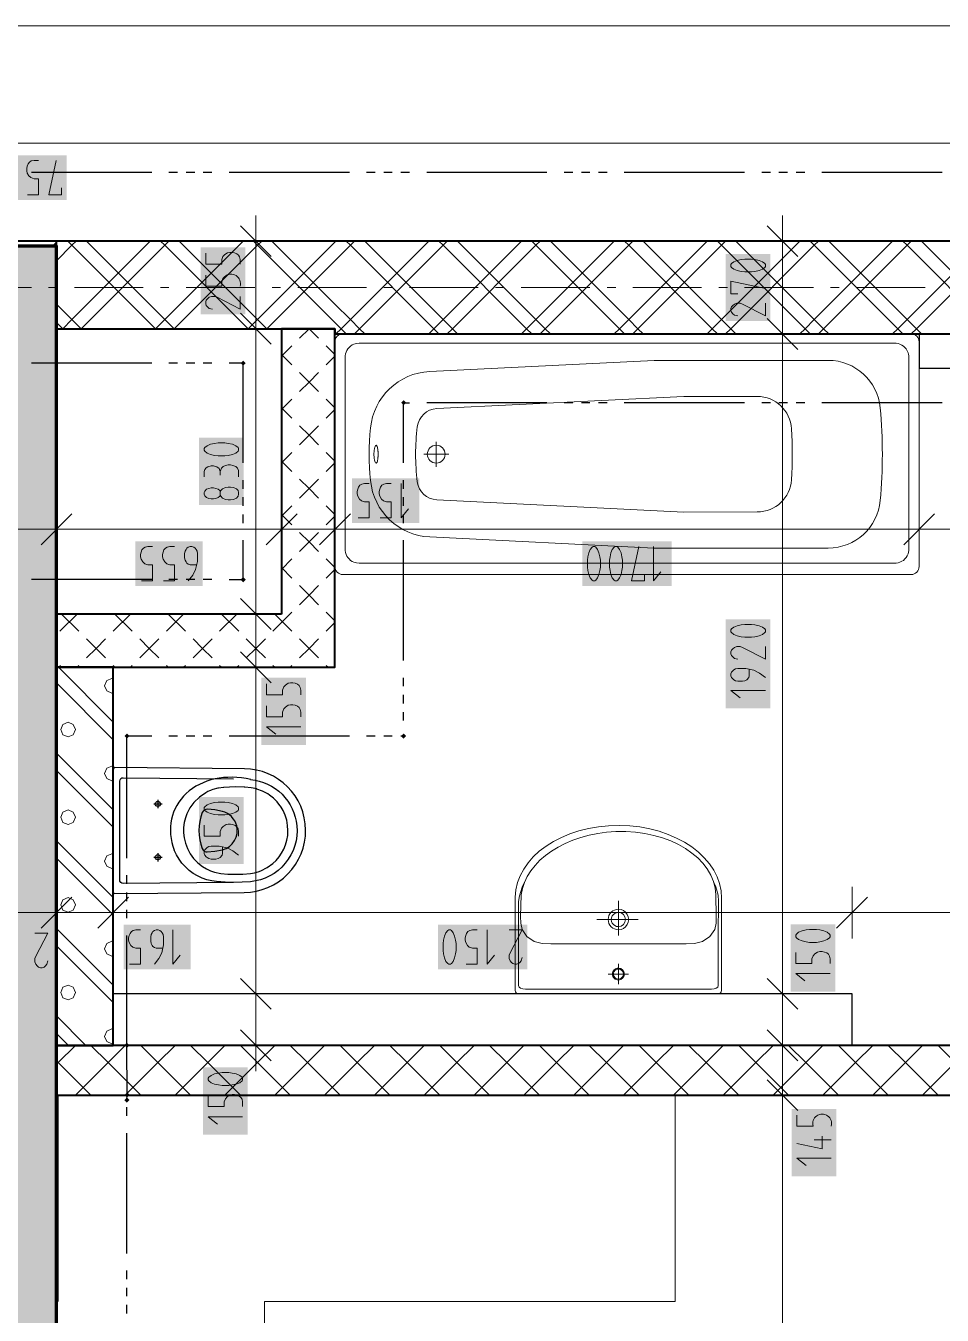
# Model space of a CAD drawing. Header units: millimetres. Extents: x 0 to 594, y 0 to 420.
# Drawn here: x 227.29 to 254.25, y 212.1 to 250.03 of the extents above; entities that cross this region are included whole.
import ezdxf

# ---------------------------------------------------------------- set-up
doc = ezdxf.new("R2010")
doc.units = ezdxf.units.MM
doc.header["$LTSCALE"] = 8
for name, color, linetype in [('PDF_Instalacni prizdivka do 1m', 7, 'Continuous'), ('PDF_Instalacni prizdivky', 7, 'Continuous'), ('PDF_Koty delkove', 7, 'Continuous'), ('PDF_Kuchyne', 7, 'Continuous'), ('PDF_Osy hlavni', 7, 'Continuous'), ('PDF_Pozarni useky', 7, 'Continuous'), ('PDF_Pricky CP', 7, 'Continuous'), ('PDF_Pricky zdene', 7, 'Continuous'), ('PDF_Sanita', 7, 'Continuous'), ('PDF_Steny akusticke', 7, 'Continuous'), ('PDF_Steny obvodove nosne', 7, 'Continuous')]:
    doc.layers.add(name, color=color, linetype=linetype)

msp = doc.modelspace()

# ---------------------------------------------------------------- hatches: boundary and pattern name
at = {"layer": 'PDF_Steny obvodove nosne', "true_color": 0xc0c0c0, "transparency": 33554559}
msp.add_hatch(color=9, dxfattribs=at).paths.add_polyline_path([(228.196, 156.346), (228.196, 243.542), (226.174, 243.542), (226.174, 156.144), (228.196, 156.144)])

# ---------------------------------------------------------------- linework, layer by layer
at = {"layer": 'PDF_Instalacni prizdivka do 1m', "lineweight": 25}
for points in [[(262.771, 240.964), (253.571, 240.964), (253.571, 239.953), (262.771, 239.953)], [(229.864, 220.037), (251.6, 220.037), (251.6, 221.553), (229.864, 221.553)]]:
    msp.add_lwpolyline(points, close=True, dxfattribs=at)
at = {"layer": 'PDF_Instalacni prizdivky', "lineweight": 40}
msp.add_lwpolyline([(228.196, 231.158), (228.196, 220.037), (229.864, 220.037), (229.864, 231.158)], close=True, dxfattribs=at)
at = {"layer": 'PDF_Instalacni prizdivky', "lineweight": 9}
for points in [[(229.864, 229.545), (228.252, 231.158)], [(229.864, 229.029), (228.196, 230.697)], [(229.864, 230.815), (229.826, 230.831), (229.673, 230.767), (229.61, 230.614), (229.673, 230.461), (229.826, 230.398), (229.864, 230.413)], [(229.864, 226.967), (228.196, 228.635)], [(229.864, 226.451), (228.196, 228.119)], [(229.864, 228.237), (229.826, 228.253), (229.673, 228.189), (229.61, 228.036), (229.673, 227.883), (229.826, 227.82), (229.864, 227.835)], [(229.864, 224.389), (228.196, 226.057)], [(229.864, 223.873), (228.196, 225.542)], [(229.864, 225.659), (229.826, 225.675), (229.673, 225.611), (229.61, 225.458), (229.673, 225.305), (229.826, 225.242), (229.864, 225.257)], [(229.864, 221.811), (228.196, 223.479)], [(229.826, 223.097), (229.673, 223.033), (229.61, 222.88)], [(229.864, 223.081), (229.826, 223.097)], [(229.864, 221.295), (228.196, 222.964)], [(229.61, 222.88), (229.673, 222.727), (229.826, 222.664), (229.864, 222.68)], [(229.061, 220.037), (228.196, 220.901)], [(228.545, 220.037), (228.196, 220.386)], [(229.864, 220.503), (229.826, 220.519), (229.673, 220.455), (229.61, 220.302), (229.673, 220.149), (229.826, 220.086), (229.864, 220.102)]]:
    msp.add_lwpolyline(points, dxfattribs=at)
for points in [[(228.537, 229.542), (228.384, 229.478), (228.321, 229.325), (228.384, 229.172), (228.537, 229.109), (228.691, 229.172), (228.754, 229.325), (228.691, 229.478)], [(228.537, 226.964), (228.384, 226.9), (228.321, 226.747), (228.384, 226.594), (228.537, 226.531), (228.691, 226.594), (228.754, 226.747), (228.691, 226.9)], [(228.537, 224.386), (228.384, 224.322), (228.321, 224.169), (228.384, 224.016), (228.537, 223.953), (228.691, 224.016), (228.754, 224.169), (228.691, 224.322)], [(228.537, 221.808), (228.384, 221.744), (228.321, 221.591), (228.384, 221.438), (228.537, 221.375), (228.691, 221.438), (228.754, 221.591), (228.691, 221.744)]]:
    msp.add_lwpolyline(points, close=True, dxfattribs=at)
at = {"layer": 'PDF_Koty delkove', "lineweight": 18}
for points in [[(511.924, 250.029), (492.486, 250.029), (472.901, 250.029), (471.435, 250.029), (163.798, 250.029)], [(419.32, 246.575), (408.047, 246.575), (400.263, 246.575), (392.883, 246.575), (316.251, 246.575), (308.871, 246.575), (297.902, 246.575), (295.324, 246.575), (286.428, 246.575), (283.85, 246.575), (272.881, 246.575), (265.501, 246.575), (188.87, 246.575)], [(227.347, 245.058), (227.671, 245.058), (227.671, 245.53), (227.535, 245.53), (227.442, 245.564), (227.387, 245.615), (227.334, 245.698), (227.32, 245.765), (227.32, 245.833), (227.334, 245.901), (227.361, 245.967), (227.401, 246.018), (227.454, 246.052), (227.535, 246.069), (227.671, 246.069)], [(228.346, 245.26), (228.346, 245.058), (227.968, 245.058), (228.184, 246.069)], [(234.061, 243.694), (234.061, 244.452)], [(249.553, 243.694), (249.553, 244.452)], [(234.516, 243.239), (233.606, 244.149)], [(250.008, 243.239), (249.098, 244.149)], [(234.819, 243.694), (234.061, 243.694), (233.303, 243.694)], [(234.061, 220.037), (234.061, 221.553), (234.061, 231.158), (234.061, 232.725), (234.061, 241.116), (234.061, 243.694)], [(250.311, 243.694), (249.553, 243.694), (248.795, 243.694)], [(249.553, 138.505), (249.553, 146.395), (249.553, 154.678), (249.553, 158.52), (249.553, 161.539), (249.553, 163.13), (249.553, 218.571), (249.553, 220.037), (249.553, 221.553), (249.553, 240.964), (249.553, 243.694)], [(232.588, 243.338), (232.588, 243.014), (233.059, 243.014), (233.059, 243.149), (233.093, 243.243), (233.144, 243.297), (233.228, 243.351), (233.295, 243.364), (233.362, 243.364), (233.43, 243.351), (233.497, 243.324), (233.547, 243.283), (233.582, 243.23), (233.599, 243.149), (233.599, 243.014)], [(248.642, 243.166), (248.44, 243.166), (248.34, 243.152), (248.222, 243.126), (248.121, 243.085), (248.053, 243.032), (248.037, 243.004), (248.037, 242.951), (248.053, 242.923), (248.121, 242.87), (248.222, 242.829), (248.34, 242.802), (248.44, 242.788), (248.642, 242.788), (248.743, 242.802), (248.862, 242.829), (248.963, 242.87), (249.031, 242.923), (249.048, 242.951), (249.048, 243.004), (249.031, 243.032), (248.963, 243.085), (248.862, 243.126)], [(248.862, 243.126), (248.743, 243.152), (248.642, 243.166)], [(248.238, 242.14), (248.037, 242.14), (248.037, 242.518), (249.048, 242.303)], [(233.599, 242.068), (233.599, 241.69), (232.925, 242.041), (232.857, 242.068), (232.756, 242.068), (232.689, 242.041), (232.639, 242.001), (232.604, 241.96), (232.588, 241.906), (232.588, 241.853), (232.604, 241.798), (232.639, 241.758), (232.689, 241.717), (232.789, 241.69)], [(249.048, 241.87), (249.048, 241.492), (248.373, 241.843), (248.306, 241.87), (248.205, 241.87), (248.138, 241.843), (248.087, 241.803), (248.053, 241.762), (248.037, 241.708), (248.037, 241.655), (248.053, 241.6), (248.087, 241.56), (248.138, 241.519), (248.238, 241.492)], [(234.516, 240.661), (233.606, 241.571)], [(250.008, 240.509), (249.098, 241.419)], [(234.819, 241.116), (234.061, 241.116), (233.303, 241.116)], [(250.311, 240.964), (249.553, 240.964), (248.795, 240.964)], [(232.544, 236.759), (232.544, 236.921), (232.561, 236.975), (232.595, 237.028), (232.645, 237.056), (232.746, 237.083), (232.813, 237.083), (232.914, 237.056), (232.982, 237.002), (233.015, 236.921), (233.015, 236.813)], [(233.521, 237.015), (233.47, 237.069), (233.387, 237.096), (233.319, 237.109), (233.251, 237.109), (233.167, 237.096), (233.1, 237.069), (233.05, 237.015), (233.015, 236.921)], [(233.555, 236.759), (233.555, 236.947), (233.521, 237.015)], [(233.015, 236.218), (232.998, 236.192), (232.948, 236.151), (232.881, 236.124), (232.813, 236.111), (232.746, 236.111), (232.679, 236.124), (232.611, 236.151), (232.561, 236.205), (232.544, 236.246), (232.544, 236.299), (232.561, 236.34), (232.611, 236.394), (232.679, 236.421), (232.746, 236.435), (232.813, 236.435), (232.881, 236.421), (232.948, 236.394), (232.998, 236.354), (233.015, 236.327)], [(233.251, 236.461), (233.167, 236.448), (233.083, 236.408), (233.033, 236.354), (233.015, 236.327), (233.015, 236.218), (233.033, 236.192), (233.083, 236.137), (233.167, 236.097), (233.251, 236.083), (233.319, 236.083), (233.403, 236.097), (233.488, 236.137), (233.538, 236.192), (233.555, 236.246), (233.555, 236.299), (233.538, 236.354), (233.488, 236.408), (233.403, 236.448), (233.319, 236.461)], [(233.319, 236.461), (233.251, 236.461)], [(237.069, 235.552), (237.393, 235.552), (237.393, 236.023), (237.258, 236.023), (237.164, 236.058), (237.109, 236.108), (237.056, 236.192), (237.042, 236.259), (237.042, 236.327), (237.056, 236.394), (237.083, 236.461), (237.123, 236.512), (237.177, 236.546), (237.258, 236.563), (237.393, 236.563)], [(237.717, 235.552), (238.041, 235.552), (238.041, 236.023), (237.906, 236.023), (237.812, 236.058), (237.757, 236.108), (237.704, 236.192), (237.69, 236.259), (237.69, 236.327), (237.704, 236.394), (237.731, 236.461), (237.771, 236.512), (237.825, 236.546)], [(237.825, 236.546), (237.906, 236.563), (238.041, 236.563)], [(238.338, 236.563), (238.338, 235.552), (238.554, 235.821)], [(228.196, 235.976), (228.196, 235.217), (228.196, 234.459)], [(234.818, 235.976), (234.818, 235.217), (234.818, 234.459)], [(236.385, 235.976), (236.385, 235.217), (236.385, 234.459)], [(253.571, 235.976), (253.571, 235.217), (253.571, 234.459)], [(228.651, 235.672), (227.741, 234.763)], [(235.273, 235.672), (234.363, 234.763)], [(236.84, 235.672), (235.93, 234.763)], [(254.026, 235.672), (253.117, 234.763)], [(253.571, 235.217), (236.385, 235.217), (234.818, 235.217), (228.196, 235.217), (226.174, 235.217), (219.552, 235.217), (217.985, 235.217), (200.799, 235.217), (191.599, 235.217), (190.487, 235.217), (175.929, 235.217), (174.817, 235.217), (164.556, 235.217), (163.798, 235.217)], [(289.815, 235.217), (287.361, 235.217), (285.941, 235.217), (283.85, 235.217), (282.126, 235.217), (279.553, 235.217), (278.441, 235.217), (276.145, 235.217), (274.744, 235.217), (272.856, 235.217), (267.275, 235.217), (263.883, 235.217), (262.771, 235.217), (253.571, 235.217)], [(230.697, 233.701), (231.021, 233.701), (231.021, 234.172), (230.885, 234.172), (230.791, 234.206), (230.737, 234.257), (230.684, 234.341), (230.67, 234.408), (230.67, 234.475), (230.684, 234.543), (230.71, 234.61), (230.751, 234.66), (230.804, 234.695), (230.885, 234.712), (231.021, 234.712)], [(231.345, 233.701), (231.669, 233.701), (231.669, 234.172), (231.533, 234.172), (231.439, 234.206), (231.385, 234.257), (231.332, 234.341), (231.318, 234.408), (231.318, 234.475), (231.332, 234.543), (231.358, 234.61), (231.399, 234.66), (231.452, 234.695)], [(231.452, 234.695), (231.533, 234.712), (231.669, 234.712)], [(232.317, 234.172), (232.128, 234.172), (232.074, 234.189), (232.033, 234.223), (232.006, 234.257), (231.98, 234.307), (231.966, 234.374), (231.966, 234.509), (231.98, 234.577), (232.006, 234.627), (232.033, 234.66), (232.074, 234.695), (232.128, 234.712), (232.181, 234.712), (232.236, 234.695), (232.276, 234.66), (232.303, 234.627), (232.331, 234.577), (232.344, 234.509), (232.344, 234.273), (232.29, 234.038), (232.209, 233.869), (232.074, 233.701)], [(244.843, 234.104), (244.843, 234.307), (244.829, 234.408), (244.802, 234.526), (244.761, 234.627), (244.708, 234.695), (244.68, 234.712), (244.627, 234.712), (244.599, 234.695), (244.546, 234.627), (244.505, 234.526), (244.479, 234.408), (244.465, 234.307)], [(245.491, 233.902), (245.491, 233.701), (245.113, 233.701), (245.328, 234.712)], [(245.761, 234.712), (245.761, 233.701), (245.977, 233.97)], [(244.465, 234.307), (244.465, 234.104), (244.479, 234.004), (244.505, 233.886), (244.546, 233.785), (244.599, 233.717), (244.627, 233.701), (244.68, 233.701), (244.708, 233.717), (244.761, 233.785), (244.802, 233.886), (244.829, 234.004), (244.843, 234.104)], [(234.516, 232.27), (233.606, 233.18)], [(234.819, 232.725), (234.061, 232.725), (233.303, 232.725)], [(248.642, 232.42), (248.44, 232.42), (248.34, 232.406), (248.222, 232.38), (248.121, 232.339), (248.053, 232.286), (248.037, 232.258), (248.037, 232.205), (248.053, 232.177), (248.121, 232.124), (248.222, 232.083), (248.34, 232.056), (248.44, 232.042)], [(248.44, 232.042), (248.642, 232.042), (248.743, 232.056), (248.862, 232.083), (248.963, 232.124), (249.031, 232.177), (249.048, 232.205), (249.048, 232.258), (249.031, 232.286), (248.963, 232.339), (248.862, 232.38), (248.743, 232.406), (248.642, 232.42)], [(249.048, 231.772), (249.048, 231.394), (248.373, 231.745), (248.306, 231.772), (248.205, 231.772), (248.138, 231.745), (248.087, 231.705), (248.053, 231.664), (248.037, 231.61), (248.037, 231.557), (248.053, 231.502), (248.087, 231.462), (248.138, 231.421), (248.238, 231.394)], [(234.516, 230.703), (233.606, 231.613)], [(234.819, 231.158), (234.061, 231.158), (233.303, 231.158)], [(249.048, 230.854), (248.879, 230.989), (248.71, 231.07), (248.474, 231.124), (248.238, 231.124), (248.171, 231.11), (248.121, 231.083), (248.087, 231.057), (248.053, 231.016), (248.037, 230.962), (248.037, 230.908), (248.053, 230.854), (248.087, 230.814), (248.121, 230.787), (248.171, 230.759), (248.238, 230.746), (248.373, 230.746), (248.44, 230.759), (248.508, 230.787), (248.558, 230.854), (248.576, 230.908), (248.576, 231.097)], [(234.375, 230.676), (234.375, 230.352), (234.846, 230.352), (234.846, 230.487), (234.881, 230.581), (234.931, 230.636), (235.015, 230.689), (235.082, 230.703), (235.15, 230.703), (235.218, 230.689), (235.284, 230.662), (235.335, 230.622), (235.369, 230.568), (235.386, 230.487), (235.386, 230.352)], [(249.048, 230.476), (248.037, 230.476), (248.306, 230.26)], [(234.375, 230.028), (234.375, 229.704), (234.846, 229.704), (234.846, 229.839), (234.881, 229.933), (234.931, 229.988), (235.015, 230.041), (235.082, 230.055), (235.15, 230.055), (235.218, 230.041), (235.284, 230.014), (235.335, 229.974), (235.369, 229.92), (235.386, 229.839), (235.386, 229.704)], [(235.386, 229.407), (234.375, 229.407), (234.644, 229.191)], [(232.561, 227.058), (232.544, 227.031), (232.544, 226.977), (232.561, 226.95), (232.628, 226.896), (232.729, 226.856), (232.848, 226.828), (232.948, 226.815), (233.15, 226.815), (233.251, 226.828), (233.369, 226.856), (233.47, 226.896), (233.538, 226.95), (233.555, 226.977), (233.555, 227.031), (233.538, 227.058), (233.47, 227.112), (233.369, 227.152), (233.251, 227.179), (233.15, 227.193)], [(233.15, 227.193), (232.948, 227.193), (232.848, 227.179), (232.729, 227.152), (232.628, 227.112), (232.561, 227.058)], [(232.544, 226.518), (232.544, 226.194), (233.015, 226.194), (233.015, 226.329), (233.05, 226.423), (233.1, 226.478), (233.184, 226.531), (233.251, 226.545), (233.319, 226.545), (233.387, 226.531), (233.453, 226.504), (233.504, 226.464), (233.538, 226.41), (233.555, 226.329), (233.555, 226.194)], [(233.555, 225.627), (233.387, 225.762), (233.218, 225.843), (232.982, 225.897), (232.746, 225.897), (232.679, 225.883), (232.628, 225.856), (232.595, 225.83), (232.561, 225.789), (232.544, 225.735), (232.544, 225.681), (232.561, 225.627), (232.595, 225.586), (232.628, 225.56), (232.679, 225.532), (232.746, 225.518), (232.881, 225.518), (232.948, 225.532), (233.015, 225.56), (233.066, 225.627), (233.083, 225.681), (233.083, 225.87)], [(228.196, 224.698), (228.196, 223.94), (228.196, 223.182)], [(229.864, 224.698), (229.864, 223.94), (229.864, 223.182)], [(251.6, 224.698), (251.6, 223.94), (251.6, 223.182)], [(228.651, 224.395), (227.741, 223.485)], [(230.319, 224.395), (229.41, 223.485)], [(252.055, 224.395), (251.145, 223.485)], [(263.883, 223.94), (262.771, 223.94), (251.6, 223.94), (229.864, 223.94), (228.196, 223.94), (226.124, 223.94), (224.607, 223.94), (203.276, 223.94), (191.599, 223.94), (190.487, 223.94)], [(230.346, 222.423), (230.67, 222.423), (230.67, 222.894), (230.535, 222.894), (230.441, 222.929), (230.386, 222.979), (230.333, 223.063), (230.319, 223.13), (230.319, 223.198), (230.333, 223.265), (230.36, 223.332), (230.4, 223.383), (230.454, 223.417), (230.535, 223.434), (230.67, 223.434)], [(231.318, 222.894), (231.129, 222.894), (231.075, 222.912), (231.034, 222.945), (231.008, 222.979), (230.981, 223.029), (230.967, 223.097), (230.967, 223.231), (230.981, 223.299), (231.008, 223.349), (231.034, 223.383), (231.075, 223.417), (231.129, 223.434), (231.183, 223.434), (231.237, 223.417), (231.277, 223.383), (231.304, 223.349), (231.332, 223.299), (231.345, 223.231), (231.345, 222.996), (231.291, 222.76), (231.21, 222.591), (231.075, 222.423)], [(231.615, 223.434), (231.615, 222.423), (231.831, 222.692)], [(239.571, 223.029), (239.571, 222.827), (239.585, 222.727), (239.611, 222.608), (239.652, 222.507), (239.705, 222.44), (239.733, 222.423), (239.786, 222.423), (239.814, 222.44), (239.867, 222.507), (239.908, 222.608), (239.935, 222.727), (239.949, 222.827), (239.949, 223.029), (239.935, 223.13), (239.908, 223.248), (239.867, 223.349), (239.814, 223.417), (239.786, 223.434), (239.733, 223.434)], [(239.733, 223.434), (239.705, 223.417), (239.652, 223.349), (239.611, 223.248), (239.585, 223.13), (239.571, 223.029)], [(240.246, 222.423), (240.57, 222.423), (240.57, 222.894), (240.434, 222.894), (240.34, 222.929), (240.286, 222.979), (240.233, 223.063), (240.219, 223.13), (240.219, 223.198), (240.233, 223.265), (240.259, 223.332), (240.3, 223.383), (240.353, 223.417), (240.434, 223.434), (240.57, 223.434)], [(240.867, 223.434), (240.867, 222.423), (241.082, 222.692)], [(241.515, 223.434), (241.893, 223.434), (241.542, 222.76), (241.515, 222.692), (241.515, 222.591), (241.542, 222.524), (241.582, 222.474), (241.623, 222.44), (241.677, 222.423), (241.731, 222.423), (241.785, 222.44), (241.825, 222.474), (241.866, 222.524), (241.893, 222.625)], [(250.55, 223.444), (250.348, 223.444), (250.248, 223.431), (250.129, 223.404), (250.028, 223.363), (249.961, 223.31), (249.944, 223.282), (249.944, 223.229), (249.961, 223.201), (250.028, 223.148), (250.129, 223.107), (250.248, 223.08), (250.348, 223.066), (250.55, 223.066), (250.651, 223.08), (250.769, 223.107), (250.87, 223.148), (250.938, 223.201), (250.955, 223.229), (250.955, 223.282), (250.938, 223.31), (250.87, 223.363), (250.769, 223.404)], [(250.769, 223.404), (250.651, 223.431), (250.55, 223.444)], [(227.561, 223.333), (227.94, 223.333), (227.588, 222.658), (227.561, 222.591), (227.561, 222.49), (227.588, 222.423), (227.629, 222.372), (227.669, 222.338)], [(249.944, 222.77), (249.944, 222.445), (250.415, 222.445), (250.415, 222.581), (250.45, 222.675), (250.5, 222.729), (250.584, 222.782), (250.651, 222.796), (250.719, 222.796), (250.787, 222.782), (250.853, 222.756), (250.904, 222.715), (250.938, 222.662), (250.955, 222.581), (250.955, 222.445)], [(227.669, 222.338), (227.723, 222.322), (227.777, 222.322), (227.831, 222.338), (227.872, 222.372), (227.912, 222.423), (227.94, 222.523)], [(234.516, 221.098), (233.606, 222.008)], [(250.008, 221.098), (249.098, 222.008)], [(250.955, 222.148), (249.944, 222.148), (250.213, 221.933)], [(234.819, 221.553), (234.061, 221.553), (233.303, 221.553)], [(250.311, 221.553), (249.553, 221.553), (248.795, 221.553)], [(234.516, 219.582), (233.606, 220.492)], [(250.008, 219.582), (249.098, 220.492)], [(234.819, 220.037), (234.061, 220.037), (233.303, 220.037)], [(234.061, 220.037), (234.061, 219.279)], [(250.311, 220.037), (249.553, 220.037), (248.795, 220.037)], [(233.267, 219.235), (233.065, 219.235), (232.965, 219.221), (232.846, 219.195), (232.745, 219.154), (232.678, 219.101), (232.661, 219.073), (232.661, 219.02), (232.678, 218.992), (232.745, 218.939), (232.846, 218.898), (232.965, 218.871), (233.065, 218.857), (233.267, 218.857), (233.368, 218.871)], [(233.368, 218.871), (233.486, 218.898), (233.588, 218.939), (233.655, 218.992), (233.672, 219.02), (233.672, 219.073), (233.655, 219.101), (233.588, 219.154), (233.486, 219.195), (233.368, 219.221), (233.267, 219.235)], [(250.008, 218.116), (249.098, 219.026)], [(232.661, 218.56), (232.661, 218.236), (233.133, 218.236), (233.133, 218.372), (233.167, 218.465), (233.218, 218.52), (233.301, 218.573), (233.368, 218.587), (233.436, 218.587), (233.504, 218.573), (233.57, 218.546), (233.621, 218.506), (233.655, 218.453), (233.672, 218.372), (233.672, 218.236)], [(250.311, 218.571), (249.553, 218.571), (248.795, 218.571)], [(233.672, 217.939), (232.661, 217.939), (232.93, 217.723)], [(250.719, 217.366), (250.719, 216.988), (249.978, 217.151)], [(250.989, 217.258), (250.484, 217.258)], [(250.989, 216.718), (249.978, 216.718), (250.247, 216.503)]]:
    msp.add_lwpolyline(points, dxfattribs=at)
for points in [[(232.588, 242.69), (232.588, 242.366), (233.059, 242.366), (233.059, 242.501), (233.093, 242.595), (233.144, 242.649, -0.753191), (233.599, 242.366)], [(249.978, 217.987), (249.978, 217.663), (250.45, 217.663, -1.306819), (250.989, 217.663)]]:
    msp.add_lwpolyline(points, format="xyb", dxfattribs=at)
for points in [[(233.15, 237.757), (232.948, 237.757), (232.848, 237.744), (232.729, 237.717), (232.628, 237.676), (232.561, 237.623), (232.544, 237.595), (232.544, 237.542), (232.561, 237.514), (232.628, 237.461), (232.729, 237.42), (232.848, 237.393), (232.948, 237.379), (233.15, 237.379), (233.251, 237.393), (233.369, 237.42), (233.47, 237.461), (233.538, 237.514), (233.555, 237.542), (233.555, 237.595), (233.538, 237.623), (233.47, 237.676), (233.369, 237.717), (233.251, 237.744)], [(243.817, 234.307), (243.817, 234.104), (243.831, 234.004), (243.857, 233.886), (243.898, 233.785), (243.951, 233.717), (243.979, 233.701), (244.032, 233.701), (244.06, 233.717), (244.113, 233.785), (244.154, 233.886), (244.181, 234.004), (244.195, 234.104), (244.195, 234.307), (244.181, 234.408), (244.154, 234.526), (244.113, 234.627), (244.06, 234.695), (244.032, 234.712), (243.979, 234.712), (243.951, 234.695), (243.898, 234.627), (243.857, 234.526), (243.831, 234.408)]]:
    msp.add_lwpolyline(points, close=True, dxfattribs=at)
at = {"layer": 'PDF_Koty delkove', "color": 7, "lineweight": 18, "true_color": 0xffffff, "transparency": 33554559}
for points in [[(228.498, 246.221), (225.873, 246.221), (228.498, 244.907), (225.873, 244.907)], [(233.751, 241.538), (233.751, 243.516), (232.436, 241.538), (232.436, 243.516)], [(249.199, 241.34), (249.199, 243.318), (247.885, 241.34), (247.885, 243.318)], [(233.707, 235.931), (233.707, 237.909), (232.393, 235.931), (232.393, 237.909)], [(238.868, 236.715), (236.891, 236.715), (238.868, 235.401), (236.891, 235.401)], [(232.496, 234.864), (230.518, 234.864), (232.496, 233.549), (230.518, 233.549)], [(246.291, 234.864), (243.666, 234.864), (246.291, 233.549), (243.666, 233.549)], [(249.199, 229.946), (249.199, 232.571), (247.885, 229.946), (247.885, 232.571)], [(235.538, 228.877), (235.538, 230.854), (234.224, 228.877), (234.224, 230.854)], [(233.707, 225.367), (233.707, 227.344), (232.393, 225.367), (232.393, 227.344)], [(228.091, 223.484), (226.114, 223.484), (228.091, 222.17), (226.114, 222.17)], [(232.145, 223.586), (230.168, 223.586), (232.145, 222.272), (230.168, 222.272)], [(242.045, 223.586), (239.42, 223.586), (242.045, 222.272), (239.42, 222.272)], [(251.107, 221.618), (251.107, 223.596), (249.793, 221.618), (249.793, 223.596)], [(233.824, 217.409), (233.824, 219.386), (232.51, 217.409), (232.51, 219.386)], [(251.141, 216.188), (251.141, 218.166), (249.827, 216.188), (249.827, 218.166)]]:
    msp.add_solid(points, dxfattribs=at)
at = {"layer": 'PDF_Kuchyne', "lineweight": 13}
msp.add_lwpolyline([(228.247, 200.374), (228.247, 194.308), (240.378, 194.308), (240.378, 200.374), (234.313, 200.374), (234.313, 212.505), (246.394, 212.505), (246.394, 218.571), (228.247, 218.571), (228.247, 212.505)], dxfattribs=at)
at = {"layer": 'PDF_Osy hlavni', "lineweight": 18}
for points in [[(227.46, 242.329), (225.438, 242.329)], [(228.218, 242.329), (227.966, 242.329)], [(230.746, 242.329), (228.724, 242.329)], [(231.504, 242.329), (231.251, 242.329)], [(234.031, 242.329), (232.009, 242.329)], [(234.79, 242.329), (234.537, 242.329)], [(237.317, 242.329), (235.295, 242.329)], [(238.075, 242.329), (237.823, 242.329)], [(240.603, 242.329), (238.581, 242.329)], [(241.361, 242.329), (241.108, 242.329)], [(243.888, 242.329), (241.866, 242.329)], [(244.647, 242.329), (244.394, 242.329)], [(247.174, 242.329), (245.152, 242.329)], [(247.932, 242.329), (247.679, 242.329)], [(250.46, 242.329), (248.438, 242.329)], [(251.218, 242.329), (250.965, 242.329)], [(253.745, 242.329), (251.723, 242.329)]]:
    msp.add_lwpolyline(points, dxfattribs=at)
at = {"layer": 'PDF_Pozarni useky', "lineweight": 30}
for points in [[(230.999, 245.716), (227.46, 245.716)], [(231.757, 245.716), (231.504, 245.716)], [(232.262, 245.716), (232.009, 245.716)], [(232.768, 245.716), (232.515, 245.716)], [(236.812, 245.716), (233.273, 245.716)], [(237.57, 245.716), (237.317, 245.716)], [(238.075, 245.716), (237.823, 245.716)], [(238.581, 245.716), (238.328, 245.716)], [(242.625, 245.716), (239.086, 245.716)], [(243.383, 245.716), (243.13, 245.716)], [(243.888, 245.716), (243.636, 245.716)], [(244.394, 245.716), (244.141, 245.716)], [(248.438, 245.716), (244.899, 245.716)], [(249.196, 245.716), (248.943, 245.716)], [(249.701, 245.716), (249.449, 245.716)], [(250.207, 245.716), (249.954, 245.716)], [(254.251, 245.716), (250.712, 245.716)], [(230.999, 240.105), (227.46, 240.105)], [(231.757, 240.105), (231.504, 240.105)], [(232.262, 240.105), (232.009, 240.105)], [(232.768, 240.105), (232.515, 240.105)], [(233.686, 237.17), (233.686, 240.105), (233.273, 240.105)], [(238.407, 237.17), (238.407, 238.942), (238.581, 238.942)], [(242.625, 238.942), (239.086, 238.942)], [(243.383, 238.942), (243.13, 238.942)], [(243.888, 238.942), (243.636, 238.942)], [(244.394, 238.942), (244.141, 238.942)], [(248.438, 238.942), (244.899, 238.942)], [(249.196, 238.942), (248.943, 238.942)], [(249.701, 238.942), (249.449, 238.942)], [(250.207, 238.942), (249.954, 238.942)], [(254.251, 238.942), (250.712, 238.942)], [(233.686, 236.412), (233.686, 236.665)], [(238.407, 236.412), (238.407, 236.665)], [(233.686, 235.907), (233.686, 236.16)], [(238.407, 235.907), (238.407, 236.16)], [(233.686, 235.401), (233.686, 235.654)], [(238.407, 235.401), (238.407, 235.654)], [(233.273, 233.736), (233.686, 233.736), (233.686, 234.896)], [(238.407, 231.357), (238.407, 234.896)], [(230.999, 233.736), (227.46, 233.736)], [(231.757, 233.736), (231.504, 233.736)], [(232.262, 233.736), (232.009, 233.736)], [(232.768, 233.736), (232.515, 233.736)], [(238.407, 230.599), (238.407, 230.852)], [(238.407, 230.094), (238.407, 230.346)], [(238.407, 229.588), (238.407, 229.841)], [(230.999, 229.136), (230.269, 229.136)], [(231.757, 229.136), (231.504, 229.136)], [(232.262, 229.136), (232.009, 229.136)], [(232.768, 229.136), (232.515, 229.136)], [(236.812, 229.136), (233.273, 229.136)], [(237.57, 229.136), (237.317, 229.136)], [(238.075, 229.136), (237.823, 229.136)], [(238.407, 229.136), (238.328, 229.136)], [(230.269, 225.545), (230.269, 229.083)], [(230.269, 224.786), (230.269, 225.039)], [(230.269, 224.281), (230.269, 224.534)], [(230.269, 223.775), (230.269, 224.028)], [(230.269, 218.428), (230.274, 218.578), (230.269, 220.04), (230.269, 223.27)], [(230.269, 217.962), (230.269, 218.215)], [(230.269, 213.918), (230.269, 217.457)], [(230.269, 213.16), (230.269, 213.413)], [(230.269, 212.655), (230.269, 212.907)], [(230.269, 212.149), (230.269, 212.402)]]:
    msp.add_lwpolyline(points, dxfattribs=at)
at = {"layer": 'PDF_Pozarni useky', "lineweight": 30, "transparency": 33554559}
for points in [[(233.686, 240.029), (233.61, 240.105), (233.762, 240.105), (233.686, 240.18)], [(233.762, 240.105), (233.686, 240.029), (233.686, 240.18), (233.61, 240.105)], [(238.407, 238.866), (238.331, 238.942), (238.483, 238.942), (238.407, 239.018)], [(238.483, 238.942), (238.407, 238.866), (238.407, 239.018), (238.331, 238.942)], [(233.686, 233.66), (233.61, 233.736), (233.762, 233.736), (233.686, 233.811)], [(233.762, 233.736), (233.686, 233.66), (233.686, 233.811), (233.61, 233.736)], [(230.269, 229.06), (230.193, 229.136), (230.345, 229.136), (230.269, 229.211)], [(230.345, 229.136), (230.269, 229.06), (230.269, 229.211), (230.193, 229.136)], [(238.483, 229.136), (238.407, 229.06), (238.407, 229.211), (238.331, 229.136)], [(238.407, 229.06), (238.331, 229.136), (238.483, 229.136), (238.407, 229.211)], [(230.269, 219.965), (230.193, 220.04), (230.345, 220.041), (230.268, 220.116)], [(230.269, 219.965), (230.193, 220.04), (230.345, 220.04), (230.269, 220.116)], [(230.269, 218.352), (230.193, 218.428), (230.345, 218.428), (230.269, 218.504)], [(230.274, 218.502), (230.198, 218.578), (230.35, 218.578), (230.273, 218.654)]]:
    msp.add_solid(points, dxfattribs=at)
at = {"layer": 'PDF_Pricky CP', "lineweight": 40}
for points in [[(234.818, 231.158), (236.385, 231.158), (236.385, 240.964), (236.385, 241.116), (236.385, 241.116), (234.818, 241.116), (234.818, 232.725)], [(234.818, 232.725), (228.196, 232.725), (228.196, 231.158), (228.196, 231.158), (229.864, 231.158), (234.818, 231.158)]]:
    msp.add_lwpolyline(points, dxfattribs=at)
at = {"layer": 'PDF_Pricky CP', "lineweight": 9}
for points in [[(235.907, 240.835), (235.627, 241.116), (235.346, 240.835)], [(235.627, 241.116), (235.627, 241.116)], [(235.627, 241.116), (235.627, 241.116)], [(235.124, 240.613), (234.818, 240.307)], [(236.385, 240.357), (236.13, 240.613)], [(235.124, 240.052), (234.818, 240.357)], [(236.385, 240.307), (236.13, 240.052)], [(235.627, 239.549), (235.346, 239.829)], [(235.907, 239.268), (235.627, 239.549), (235.907, 239.829)], [(235.627, 239.549), (235.346, 239.268)], [(235.124, 239.046), (234.818, 238.74)], [(236.385, 238.79), (236.13, 239.046)], [(235.124, 238.485), (234.818, 238.79)], [(236.385, 238.74), (236.13, 238.485)], [(235.627, 237.982), (235.346, 238.262)], [(235.907, 237.701), (235.627, 237.982), (235.907, 238.262)], [(235.627, 237.982), (235.346, 237.701)], [(235.124, 237.479), (234.818, 237.173)], [(236.385, 237.223), (236.13, 237.479)], [(235.124, 236.918), (234.818, 237.223)], [(236.385, 237.173), (236.13, 236.918)], [(235.627, 236.415), (235.346, 236.695)], [(235.907, 236.134), (235.627, 236.415), (235.907, 236.695)], [(235.627, 236.415), (235.346, 236.134)], [(235.124, 235.912), (234.818, 235.606)], [(235.124, 235.351), (234.818, 235.656)], [(236.385, 235.656), (236.13, 235.912)], [(236.385, 235.606), (236.13, 235.351)], [(235.627, 234.848), (235.346, 235.128)], [(235.627, 234.848), (235.346, 234.567)], [(235.907, 234.567), (235.627, 234.848), (235.907, 235.128)], [(235.124, 234.345), (234.818, 234.039)], [(235.124, 233.784), (234.818, 234.089)], [(236.385, 234.089), (236.13, 234.345)], [(236.385, 234.039), (236.13, 233.784)], [(235.627, 233.281), (235.346, 233.561)], [(235.627, 233.281), (235.346, 233)], [(235.907, 233), (235.627, 233.281), (235.907, 233.561)], [(228.803, 232.725), (228.295, 232.217)], [(228.856, 232.217), (228.348, 232.725)], [(230.37, 232.725), (229.862, 232.217)], [(230.423, 232.217), (229.915, 232.725)], [(231.937, 232.725), (231.429, 232.217)], [(231.99, 232.217), (231.482, 232.725)], [(233.504, 232.725), (232.996, 232.217)], [(233.557, 232.217), (233.049, 232.725)], [(234.818, 232.522), (234.616, 232.725)], [(235.124, 232.778), (234.818, 232.472)], [(235.124, 232.217), (234.818, 232.522)], [(236.385, 232.522), (236.13, 232.778)], [(234.818, 232.472), (234.563, 232.217)], [(236.385, 232.472), (236.13, 232.217)], [(229.639, 231.433), (229.359, 231.714), (229.078, 231.994)], [(229.078, 231.433), (229.359, 231.714), (229.639, 231.994)], [(231.206, 231.433), (230.926, 231.714), (230.645, 231.994)], [(230.645, 231.433), (230.926, 231.714), (231.206, 231.994)], [(232.773, 231.433), (232.493, 231.714), (232.212, 231.994)], [(232.212, 231.433), (232.493, 231.714), (232.773, 231.994)], [(234.34, 231.433), (234.06, 231.714), (233.779, 231.994)], [(233.779, 231.433), (234.06, 231.714), (234.34, 231.994)], [(235.627, 231.714), (235.346, 231.994)], [(235.907, 231.433), (235.627, 231.714), (235.907, 231.994)], [(235.627, 231.714), (235.346, 231.433)], [(228.348, 231.158), (228.295, 231.211)], [(228.856, 231.211), (228.803, 231.158)], [(229.915, 231.158), (229.862, 231.211)], [(230.423, 231.211), (230.37, 231.158)], [(231.482, 231.158), (231.429, 231.211)], [(231.99, 231.211), (231.937, 231.158)], [(233.049, 231.158), (232.996, 231.211)], [(233.557, 231.211), (233.504, 231.158)], [(234.616, 231.158), (234.563, 231.211)], [(235.124, 231.211), (235.071, 231.158)], [(236.183, 231.158), (236.13, 231.211)]]:
    msp.add_lwpolyline(points, dxfattribs=at)
at = {"layer": 'PDF_Pricky zdene', "lineweight": 9}
for points in [[(228.752, 220.037), (228.247, 219.531), (228.196, 219.481)], [(230.218, 220.037), (229.713, 219.531), (228.752, 218.571)], [(230.673, 218.571), (229.713, 219.531), (229.207, 220.037)], [(231.684, 220.037), (231.179, 219.531), (230.218, 218.571)], [(232.139, 218.571), (231.179, 219.531), (230.673, 220.037)], [(233.15, 220.037), (232.644, 219.531), (231.684, 218.571)], [(232.644, 219.531), (232.139, 220.037)], [(234.616, 220.037), (234.11, 219.531), (233.15, 218.571)], [(234.11, 219.531), (233.605, 220.037)], [(236.082, 220.037), (235.576, 219.531), (234.616, 218.571)], [(236.537, 218.571), (235.576, 219.531), (235.071, 220.037)], [(237.548, 220.037), (237.042, 219.531), (236.082, 218.571)], [(238.003, 218.571), (237.042, 219.531), (236.537, 220.037)], [(239.014, 220.037), (238.508, 219.531), (237.548, 218.571)], [(239.469, 218.571), (238.508, 219.531), (238.003, 220.037)], [(240.479, 220.037), (239.974, 219.531), (239.014, 218.571)], [(240.934, 218.571), (239.974, 219.531), (239.469, 220.037)], [(241.945, 220.037), (241.44, 219.531), (240.479, 218.571)], [(242.4, 218.571), (241.44, 219.531), (240.934, 220.037)], [(243.411, 220.037), (242.906, 219.531), (241.945, 218.571)], [(243.866, 218.571), (242.906, 219.531), (242.4, 220.037)], [(244.877, 220.037), (244.372, 219.531), (243.411, 218.571)], [(245.332, 218.571), (244.372, 219.531), (243.866, 220.037)], [(246.343, 220.037), (245.838, 219.531), (244.877, 218.571)], [(246.798, 218.571), (245.838, 219.531), (245.332, 220.037)], [(247.809, 220.037), (247.304, 219.531), (246.343, 218.571)], [(248.264, 218.571), (247.304, 219.531), (246.798, 220.037)], [(249.275, 220.037), (248.769, 219.531), (247.809, 218.571)], [(249.73, 218.571), (248.769, 219.531), (248.264, 220.037)], [(250.741, 220.037), (250.235, 219.531), (249.275, 218.571)], [(251.196, 218.571), (250.235, 219.531), (249.73, 220.037)], [(252.207, 220.037), (251.701, 219.531), (250.741, 218.571)], [(252.662, 218.571), (251.701, 219.531), (251.196, 220.037)], [(253.673, 220.037), (253.167, 219.531), (252.207, 218.571)], [(254.128, 218.571), (253.167, 219.531), (252.662, 220.037)], [(255.138, 220.037), (254.633, 219.531), (253.673, 218.571)], [(255.593, 218.571), (254.633, 219.531), (254.128, 220.037)], [(229.207, 218.571), (228.247, 219.531), (228.196, 219.582)], [(233.605, 218.571), (232.644, 219.531)], [(235.071, 218.571), (234.11, 219.531)]]:
    msp.add_lwpolyline(points, dxfattribs=at)
at = {"layer": 'PDF_Pricky zdene', "lineweight": 40}
msp.add_lwpolyline([(263.883, 218.066), (263.883, 218.571), (263.883, 219.835), (263.883, 220.037), (262.771, 220.037), (229.864, 220.037), (228.196, 220.037), (228.196, 218.571), (228.247, 218.571), (262.417, 218.571), (262.417, 218.066)], dxfattribs=at)
at = {"layer": 'PDF_Sanita', "lineweight": 13}
for points in [[(253.34, 233.887), (253.339, 233.887), (236.618, 233.887, -0.41423), (236.385, 234.12), (236.385, 240.731, -0.41423), (236.618, 240.964), (253.339, 240.964, -0.41423), (253.571, 240.731), (253.571, 234.12, -0.41423), (253.34, 233.887)], [(238.81, 238.235, -0.364877), (239.382, 238.767), (246.654, 239.125), (248.809, 239.124, -0.395994), (249.818, 238.176, -0.031026), (249.818, 236.675, -0.395992), (248.809, 235.727), (246.654, 235.726), (239.382, 236.084, -0.364868), (238.81, 236.616)], [(241.785, 221.554, -0.414215), (241.693, 221.646), (241.693, 224.376, -0.00339), (241.693, 224.396)], [(247.759, 224.365), (247.758, 221.646, -0.414243), (247.669, 221.553), (247.666, 221.553), (247.646, 221.553), (241.805, 221.554), (241.785, 221.554), (241.783, 221.554), (241.785, 221.554), (241.805, 221.554)]]:
    msp.add_lwpolyline(points, format="xyb", dxfattribs=at)
for points in [[(244.978, 234.221), (252.901, 234.223), (252.958, 234.232), (253.009, 234.248), (253.066, 234.275), (253.11, 234.304), (253.155, 234.345), (253.19, 234.386), (253.224, 234.441), (253.248, 234.5), (253.26, 234.545), (253.267, 234.591), (253.268, 237.456), (253.267, 240.321), (253.26, 240.367), (253.248, 240.412), (253.224, 240.471), (253.19, 240.526), (253.155, 240.567), (253.11, 240.608), (253.066, 240.637), (253.009, 240.664), (252.958, 240.68), (252.901, 240.689), (244.978, 240.691), (237.098, 240.691), (237.023, 240.685), (236.984, 240.676), (236.947, 240.664), (236.895, 240.639), (236.847, 240.608), (236.801, 240.566), (236.767, 240.526), (236.738, 240.481), (236.716, 240.432), (236.699, 240.377), (236.69, 240.32), (236.688, 237.456)], [(236.688, 237.456), (236.69, 234.592), (236.699, 234.535), (236.716, 234.479), (236.738, 234.43), (236.767, 234.386), (236.801, 234.346), (236.847, 234.304), (236.895, 234.273), (236.947, 234.248), (236.984, 234.236), (237.023, 234.227), (237.098, 234.221), (244.978, 234.221)], [(237.547, 237.273), (237.551, 237.25), (237.558, 237.223), (237.567, 237.195), (237.581, 237.172), (237.596, 237.163), (237.612, 237.172), (237.626, 237.195), (237.635, 237.223), (237.642, 237.25), (237.646, 237.273), (237.649, 237.293), (237.651, 237.31), (237.652, 237.324), (237.653, 237.336), (237.654, 237.346), (237.655, 237.355), (237.656, 237.382), (237.657, 237.41), (237.657, 237.45), (237.655, 237.496), (237.654, 237.505), (237.653, 237.515), (237.652, 237.527), (237.651, 237.541), (237.649, 237.558), (237.646, 237.578), (237.642, 237.601), (237.635, 237.628), (237.626, 237.656), (237.612, 237.679), (237.596, 237.688), (237.581, 237.679), (237.567, 237.656), (237.558, 237.628), (237.551, 237.601), (237.547, 237.578), (237.544, 237.558), (237.542, 237.541), (237.541, 237.527), (237.539, 237.515), (237.539, 237.505), (237.538, 237.496), (237.538, 237.488), (237.536, 237.464), (237.536, 237.437), (237.536, 237.397)], [(239.367, 237.058), (239.367, 237.794)], [(237.536, 237.397), (237.539, 237.346), (237.539, 237.336), (237.541, 237.324), (237.542, 237.31), (237.544, 237.293), (237.547, 237.273)], [(239.735, 237.426), (238.999, 237.426)], [(241.786, 221.793), (241.787, 224.27), (241.817, 224.438), (241.896, 224.688), (241.967, 224.839)], [(247.522, 224.851), (247.593, 224.701), (247.659, 224.457), (247.668, 224.276), (247.665, 223.279)], [(241.868, 224.466), (241.848, 223.828), (241.851, 223.633), (241.89, 223.446), (242.032, 223.234), (242.247, 223.089), (242.487, 223.033), (242.737, 223.026), (246.714, 223.026), (246.965, 223.033), (247.204, 223.089), (247.419, 223.234), (247.562, 223.446), (247.601, 223.632), (247.605, 223.828), (247.593, 224.467)], [(244.726, 223.269), (244.726, 224.284)], [(245.309, 223.739), (244.091, 223.739)], [(247.665, 221.793), (247.665, 223.279)], [(244.726, 221.832), (244.726, 222.434)], [(245.027, 222.133), (244.424, 222.133)], [(241.989, 221.687), (247.462, 221.687)]]:
    msp.add_lwpolyline(points, dxfattribs=at)
for points in [[(239.174, 234.991), (245.778, 234.666), (250.898, 234.666, 0.387972), (252.428, 236.064, 0.045249), (252.428, 238.788, 0.387972), (250.898, 240.186), (245.778, 240.186), (239.174, 239.86, 0.372021), (237.434, 238.2, 0.048465), (237.434, 236.651, 0.372022)], [(244.726, 223.437, 1.00002), (244.726, 224.04, 0.414245), (244.424, 223.739, 0.414218)], [(244.726, 223.947, 1.000017), (244.726, 223.53, 1)], [(244.726, 221.957, 0.999924), (244.726, 222.309, 0.414232), (244.55, 222.133, 0.41423)], [(244.726, 221.985, 1.000048), (244.726, 222.281, 1.000048)]]:
    msp.add_lwpolyline(points, format="xyb", close=True, dxfattribs=at)
at = {"layer": 'PDF_Sanita', "lineweight": 25}
msp.add_lwpolyline([(233.722, 228.174), (229.916, 228.208), (229.916, 228.208), (229.88, 228.194), (229.865, 228.158), (229.864, 224.554), (229.864, 224.553), (229.879, 224.517), (229.915, 224.503), (233.72, 224.535), (233.899, 224.545), (234.076, 224.572), (234.248, 224.617), (234.415, 224.678), (234.576, 224.756), (234.728, 224.849), (234.871, 224.957), (235.003, 225.078), (235.122, 225.212), (235.227, 225.357), (235.318, 225.511), (235.393, 225.672), (235.451, 225.841), (235.493, 226.014), (235.518, 226.19), (235.525, 226.369, 0.409105)], format="xyb", close=True, dxfattribs=at)
for points in [[(233.407, 224.828), (230.158, 224.801), (230.119, 224.808), (230.086, 224.83), (230.064, 224.862), (230.056, 224.901), (230.056, 224.902), (230.057, 227.809), (230.057, 227.81), (230.065, 227.849), (230.087, 227.882), (230.12, 227.903), (230.159, 227.911), (233.408, 227.881)], [(233.908, 227.857), (234.036, 227.839), (234.163, 227.81), (234.286, 227.77), (234.406, 227.72), (234.521, 227.659), (234.631, 227.589), (234.734, 227.51), (234.83, 227.422), (234.918, 227.326), (234.997, 227.222), (235.067, 227.113), (235.128, 226.998), (235.178, 226.878), (235.218, 226.754), (235.247, 226.627), (235.265, 226.498), (235.272, 226.35), (235.264, 226.202), (235.242, 226.056), (235.206, 225.913), (235.156, 225.773), (235.092, 225.639), (235.015, 225.512), (234.926, 225.393), (234.826, 225.283), (234.716, 225.184), (234.597, 225.096), (234.47, 225.02), (234.336, 224.957), (234.196, 224.908), (234.053, 224.872), (233.907, 224.851), (233.657, 224.833), (233.407, 224.827), (233.157, 224.834), (232.907, 224.852), (232.762, 224.873), (232.618, 224.909), (232.479, 224.958), (232.345, 225.021), (232.218, 225.097), (232.099, 225.185), (231.988, 225.285), (231.888, 225.395), (231.8, 225.514), (231.723, 225.641), (231.66, 225.775)], [(234.775, 227.084), (234.738, 227.135), (234.686, 227.197), (234.579, 227.305), (234.459, 227.4), (234.41, 227.432), (234.256, 227.515), (234.093, 227.576), (234.086, 227.578), (233.926, 227.612), (233.74, 227.63), (233.74, 227.63), (233.72, 227.631), (233.457, 227.638), (233.119, 227.625), (233.107, 227.624), (232.958, 227.604), (232.945, 227.601), (232.794, 227.56), (232.65, 227.5), (232.586, 227.468), (232.399, 227.34)], [(231.179, 227.26), (231.179, 227.017)], [(232.399, 227.34), (232.237, 227.182), (232.121, 227.022), (232.03, 226.845), (231.989, 226.731), (231.953, 226.588), (231.935, 226.441), (231.933, 226.293), (231.949, 226.146), (231.988, 225.981), (232.048, 225.823), (232.129, 225.674), (232.228, 225.538), (232.353, 225.408), (232.496, 225.297), (232.496, 225.297), (232.608, 225.23), (232.726, 225.175), (232.842, 225.134), (233.035, 225.092), (233.241, 225.076), (233.241, 225.076), (233.468, 225.071), (233.678, 225.076), (233.904, 225.092), (234.019, 225.113), (234.131, 225.145), (234.131, 225.145), (234.21, 225.174), (234.21, 225.174), (234.394, 225.267), (234.561, 225.388), (234.657, 225.479), (234.743, 225.58), (234.818, 225.69), (234.881, 225.806), (234.935, 225.937), (234.974, 226.073), (234.997, 226.213), (235.005, 226.354), (234.996, 226.507), (234.968, 226.658), (234.923, 226.804), (234.861, 226.944), (234.861, 226.944), (234.804, 227.041), (234.783, 227.072), (234.775, 227.084)], [(232.748, 227.543), (232.727, 227.535)], [(229.865, 227.114), (229.865, 227.139)], [(231.058, 227.139), (231.3, 227.139)], [(232.393, 226.49), (232.387, 226.355), (232.393, 226.219), (232.411, 226.085), (232.442, 225.953), (232.483, 225.824), (232.507, 225.782), (232.542, 225.75), (232.586, 225.73), (232.633, 225.725), (232.858, 225.748), (233.079, 225.793), (233.078, 225.793), (233.185, 225.831), (233.282, 225.89), (233.366, 225.966), (233.434, 226.058), (233.482, 226.16), (233.51, 226.271), (233.515, 226.384), (233.498, 226.496), (233.474, 226.57), (233.44, 226.64), (233.397, 226.705), (233.346, 226.764), (233.287, 226.815), (233.223, 226.858), (233.152, 226.892), (233.078, 226.916), (233.079, 226.916), (232.858, 226.961), (232.634, 226.984), (232.586, 226.979), (232.543, 226.96), (232.507, 226.927), (232.484, 226.886)], [(232.484, 226.886), (232.442, 226.757), (232.412, 226.625), (232.393, 226.49)], [(231.178, 225.693), (231.178, 225.45)], [(229.864, 225.572), (229.864, 225.597)], [(231.057, 225.572), (231.3, 225.572)]]:
    msp.add_lwpolyline(points, dxfattribs=at)
at = {"layer": 'PDF_Sanita', "lineweight": 13}
msp.add_circle((239.367, 237.426), 0.263, dxfattribs=at)
at = {"layer": 'PDF_Sanita', "lineweight": 25}
for centre in [(231.179, 227.139), (231.178, 225.572)]:
    msp.add_circle(centre, 0.0758, dxfattribs=at)
at = {"layer": 'PDF_Sanita', "lineweight": 9}
msp.add_arc((245.402, 237.426), 6.641, 173.0014, 186.9986, dxfattribs=at)
at = {"layer": 'PDF_Sanita', "lineweight": 25}
msp.add_ellipse((233.7, 226.062), major_axis=(-2.023, 0.92), ratio=0.79936, start_param=4.964115, end_param=6.955356, dxfattribs=at)
at = {"layer": 'PDF_Sanita', "lineweight": 13}
for points in [[(244.747, 226.507), (243.072, 226.515), (241.705, 225.57), (241.693, 224.396)], [(247.759, 224.365), (247.77, 225.54), (246.422, 226.499), (244.747, 226.507)], [(244.65, 226.326), (243.19, 226.269), (241.993, 225.469), (241.868, 224.466)], [(247.593, 224.467), (247.551, 225.554), (246.233, 226.387), (244.65, 226.326)], [(241.785, 221.554), (241.785, 221.554), (241.785, 221.554), (241.785, 221.554)], [(241.786, 221.793), (241.786, 221.734), (241.877, 221.687), (241.989, 221.687)], [(247.462, 221.687), (247.574, 221.687), (247.665, 221.734), (247.665, 221.793)], [(247.758, 221.646), (247.758, 221.646), (247.758, 221.646), (247.758, 221.646)]]:
    msp.add_open_spline(points, degree=3, dxfattribs=at)
at = {"layer": 'PDF_Steny akusticke', "lineweight": 40}
for points in [[(217.985, 241.116), (219.552, 241.116), (226.174, 241.116), (226.174, 243.542), (228.196, 243.542), (228.196, 243.694), (217.985, 243.694)], [(236.385, 243.694), (228.196, 243.694)], [(228.196, 243.542), (228.196, 241.116), (234.818, 241.116), (236.385, 241.116)], [(265.501, 241.166), (265.501, 243.694), (236.385, 243.694)], [(236.385, 241.116), (236.385, 241.116), (236.385, 240.964), (262.771, 240.964)]]:
    msp.add_lwpolyline(points, dxfattribs=at)
at = {"layer": 'PDF_Steny akusticke', "lineweight": 9}
for points in [[(228.075, 243.542), (228.196, 243.663)], [(228.196, 243.663), (228.227, 243.694)], [(228.196, 243.117), (228.651, 243.572), (228.772, 243.694)], [(231.108, 241.116), (228.651, 243.572), (228.53, 243.694)], [(228.651, 241.389), (230.956, 243.694)], [(228.924, 241.116), (231.381, 243.572), (231.502, 243.694)], [(231.654, 241.116), (231.381, 241.389), (229.076, 243.694)], [(233.837, 241.116), (231.381, 243.572), (231.259, 243.694)], [(231.381, 241.389), (233.686, 243.694)], [(231.654, 241.116), (234.11, 243.572), (234.232, 243.694)], [(234.383, 241.116), (234.11, 241.389), (231.805, 243.694)], [(236.385, 241.298), (234.11, 243.572), (233.989, 243.694)], [(234.11, 241.389), (236.385, 243.663)], [(236.385, 241.844), (234.535, 243.694)], [(236.385, 243.663), (236.415, 243.694)], [(236.385, 243.117), (236.84, 243.572), (236.961, 243.694)], [(236.84, 243.572), (236.719, 243.694)], [(237.265, 243.694), (239.57, 241.389), (239.297, 241.116), (236.84, 243.572)], [(237.113, 241.116), (236.84, 241.389), (239.145, 243.694)], [(242.026, 241.116), (239.57, 243.572), (237.113, 241.116), (236.961, 240.964)], [(239.57, 243.572), (239.448, 243.694)], [(239.843, 241.116), (239.57, 241.389), (241.875, 243.694)], [(239.57, 243.572), (239.691, 243.694)], [(244.756, 241.116), (242.299, 243.572), (239.843, 241.116), (239.691, 240.964)], [(242.026, 241.116), (242.299, 241.389), (239.994, 243.694)], [(242.299, 243.572), (242.178, 243.694)], [(242.572, 241.116), (242.299, 241.389), (244.604, 243.694)], [(242.299, 243.572), (242.421, 243.694)], [(242.724, 240.964), (242.572, 241.116), (245.029, 243.572), (245.15, 243.694)], [(245.029, 241.389), (242.724, 243.694)], [(245.029, 243.572), (244.908, 243.694)], [(245.302, 241.116), (245.029, 241.389), (247.334, 243.694)], [(247.485, 241.116), (245.029, 243.572)], [(245.453, 240.964), (245.302, 241.116), (247.758, 243.572), (247.88, 243.694)], [(247.758, 241.389), (245.453, 243.694)], [(247.758, 243.572), (247.637, 243.694)], [(248.183, 243.694), (250.488, 241.389), (250.215, 241.116), (247.758, 243.572)], [(248.031, 241.116), (247.758, 241.389), (250.063, 243.694)], [(250.913, 243.694), (253.218, 241.389), (252.945, 241.116), (250.488, 243.572), (248.031, 241.116), (247.88, 240.964)], [(250.488, 243.572), (250.367, 243.694)], [(250.761, 241.116), (250.488, 241.389), (252.793, 243.694)], [(250.488, 243.572), (250.609, 243.694)], [(253.642, 243.694), (255.947, 241.389), (255.674, 241.116), (253.218, 243.572), (250.761, 241.116), (250.609, 240.964)], [(253.218, 243.572), (253.096, 243.694)], [(253.491, 241.116), (253.218, 241.389), (255.523, 243.694)], [(253.218, 243.572), (253.339, 243.694)], [(258.677, 241.389), (258.404, 241.116), (255.947, 243.572), (253.491, 241.116), (253.642, 240.964)], [(234.383, 241.116), (236.385, 243.117)], [(228.924, 241.116), (228.651, 241.389), (228.196, 241.844)], [(236.84, 241.389), (236.385, 241.844)], [(228.378, 241.116), (228.196, 241.298)], [(228.378, 241.116), (228.651, 241.389)], [(231.108, 241.116), (231.381, 241.389)], [(233.837, 241.116), (234.11, 241.389)], [(236.567, 241.116), (236.385, 241.298)], [(236.567, 241.116), (236.84, 241.389)], [(244.756, 241.116), (245.029, 241.389)], [(247.485, 241.116), (247.758, 241.389)], [(236.719, 240.964), (236.567, 241.116), (236.415, 240.964)], [(237.265, 240.964), (237.113, 241.116)], [(239.448, 240.964), (239.297, 241.116), (239.145, 240.964)], [(239.994, 240.964), (239.843, 241.116)], [(242.178, 240.964), (242.026, 241.116), (241.875, 240.964)], [(242.421, 240.964), (242.572, 241.116)], [(244.908, 240.964), (244.756, 241.116), (244.604, 240.964)], [(245.15, 240.964), (245.302, 241.116)], [(247.637, 240.964), (247.485, 241.116), (247.334, 240.964)], [(248.183, 240.964), (248.031, 241.116)], [(250.367, 240.964), (250.215, 241.116), (250.063, 240.964)], [(250.913, 240.964), (250.761, 241.116)], [(253.096, 240.964), (252.945, 241.116), (252.793, 240.964)], [(253.339, 240.964), (253.491, 241.116)]]:
    msp.add_lwpolyline(points, dxfattribs=at)
at = {"layer": 'PDF_Steny obvodove nosne', "lineweight": 70}
msp.add_lwpolyline([(228.196, 156.346), (228.196, 158.52), (228.196, 231.158), (228.196, 232.725), (228.196, 241.116), (228.196, 243.542), (226.174, 243.542), (226.174, 241.116), (226.174, 232.725), (226.174, 231.158), (226.174, 158.722), (226.174, 156.144), (228.196, 156.144)], close=True, dxfattribs=at)

doc.saveas('drawing.dxf')
